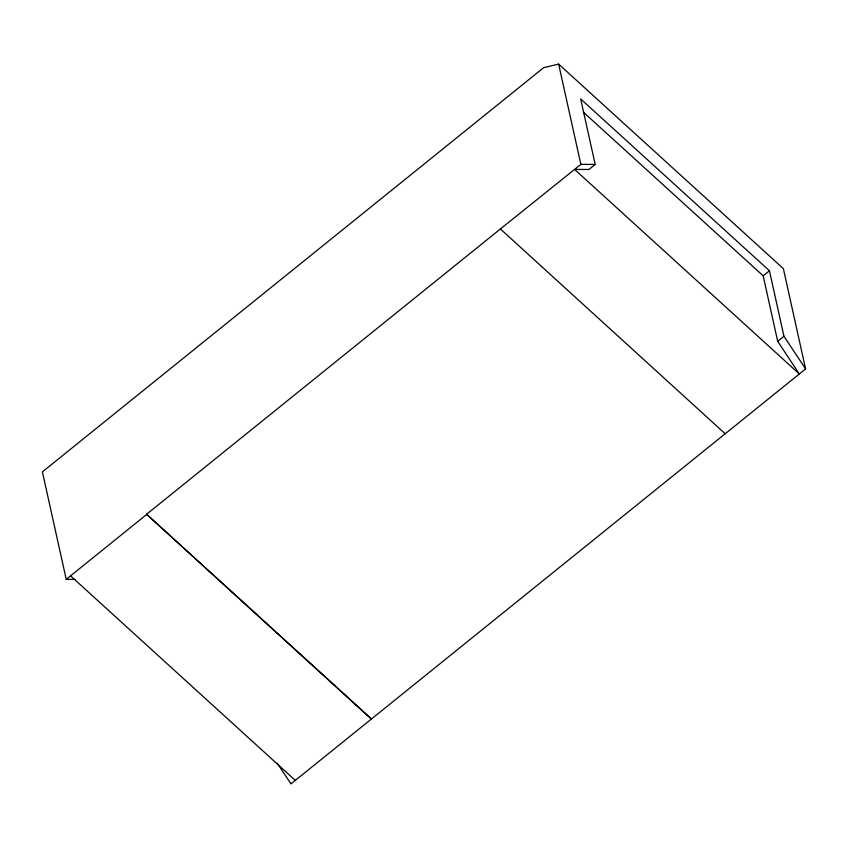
<?xml version="1.0" encoding="UTF-8"?>
<svg xmlns="http://www.w3.org/2000/svg" width="848" height="848" viewBox="0 0 848 848"><rect width="100%" height="100%" fill="white"/><g stroke="black" fill="none" stroke-linecap="round" stroke-linejoin="round"><path stroke-width="1.27" d="M277.254 763.221L290.959 783.902L371.371 719.062L146.587 514.27L500.405 228.971L725.188 433.763L805.6 368.922L783.372 268.657L558.641 64.098L543.653 67.681L42.4 471.87L66.229 579.343L75.345 579.385M66.229 579.343L146.64 514.503M805.6 368.922L783.965 336.264L769.443 270.766L580.668 98.93L595.19 164.427L580.869 164.364L500.405 228.971M595.19 164.427L588.915 169.483L574.594 169.42L799.325 373.979L777.69 341.32L763.168 275.823L583.201 112M763.168 275.823L769.443 270.766M777.69 341.32L783.965 336.264M371.371 719.062L725.188 433.763M146.587 514.27L371.318 718.839M70.564 575.845L295.305 780.404M558.641 64.098L580.869 164.364"/></g></svg>
